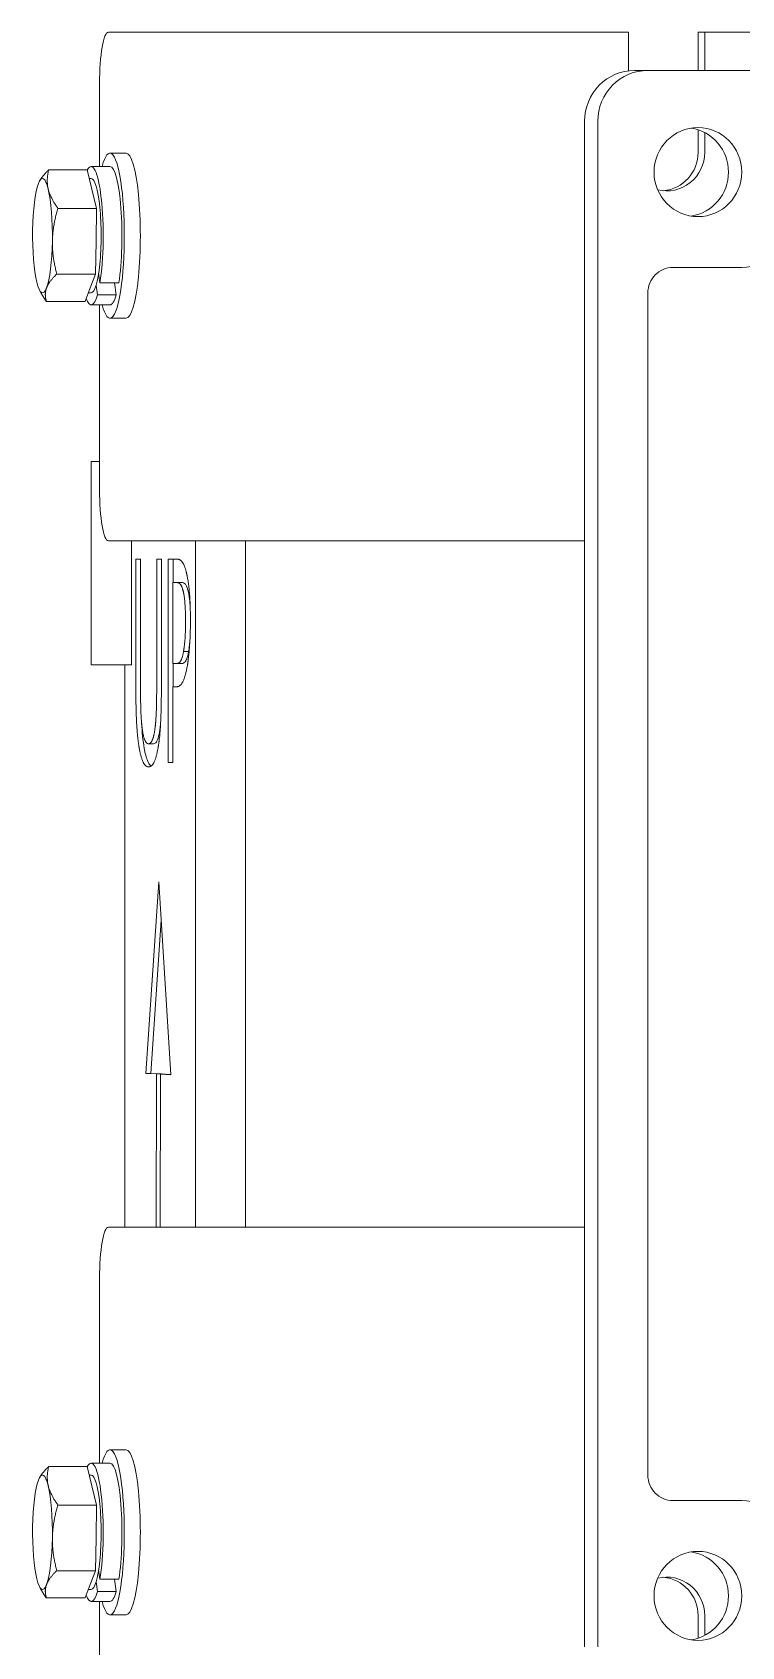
# Model space of a CAD drawing. Header units: inches. Extents: x 14 to 368, y 5 to 236.
# Drawn here: x 68.03 to 71.52, y 98.38 to 106.32 of the extents above; entities that cross this region are included whole.
import ezdxf

# ---------------------------------------------------------------- set-up
doc = ezdxf.new("R2010")
doc.units = ezdxf.units.IN
doc.header["$LTSCALE"] = 11
doc.header["$MEASUREMENT"] = 0
doc.layers.add('Visible (ANSI)', color=7, linetype='Continuous', lineweight=50)

msp = doc.modelspace()

# ---------------------------------------------------------------- linework, layer by layer
at = {"layer": 'Visible (ANSI)', "linetype": 'Continuous', "lineweight": 18}
for p, q in [((68.997391, 106.32051), (68.406665, 106.32051)), ((68.997391, 106.32051), (69.504215, 106.32051)), ((70.965035, 106.32051), (69.504215, 106.32051)), ((70.965035, 106.131221), (70.965035, 106.32051)), ((71.306703, 106.32051), (71.339262, 106.32051)), ((71.306703, 106.13301), (71.306703, 106.32051)), ((71.339262, 106.32051), (71.339262, 106.13301)), ((83.944801, 106.32051), (71.339262, 106.32051)), ((71.059554, 106.13301), (70.994436, 106.13301)), ((71.059554, 106.13301), (84.354459, 106.13301)), ((68.363253, 106.07051), (68.363253, 105.66051)), ((70.748234, 98.38301), (70.748234, 105.88301)), ((70.813353, 98.38301), (70.813353, 105.88301)), ((71.306703, 105.73051), (71.306703, 105.84122)), ((71.339262, 105.82749), (71.339262, 105.73051)), ((68.322132, 105.66051), (68.414704, 105.66051)), ((68.493489, 105.72651), (68.414704, 105.72651)), ((68.067918, 105.588085), (68.068892, 105.589884)), ((68.302998, 105.643438), (68.113026, 105.643438)), ((68.302998, 105.643438), (68.325907, 105.549018)), ((68.31317, 105.60151), (68.322132, 105.60151)), ((68.325907, 105.549018), (68.348816, 105.454598)), ((68.348816, 105.454598), (68.158844, 105.454598)), ((68.348816, 105.454598), (68.346071, 105.293134)), ((68.346071, 105.293134), (68.343327, 105.13167)), ((68.343327, 105.13167), (68.153355, 105.13167)), ((68.343327, 105.13167), (68.317673, 105.064627)), ((68.365436, 105.0894), (68.35888, 105.135639)), ((71.18269, 105.16426), (71.521183, 105.16426)), ((68.067918, 105.052936), (68.075208, 105.03947)), ((68.317673, 105.064627), (68.292019, 104.997583)), ((68.308062, 105.03951), (68.322132, 105.03951)), ((68.346236, 105.076189), (68.352792, 105.029949)), ((68.352792, 105.029949), (68.445364, 105.029949)), ((68.365436, 105.0894), (68.458008, 105.0894)), ((68.445364, 105.029949), (68.436935, 105.0894)), ((71.059589, 99.22676), (71.059589, 105.03926)), ((68.292019, 104.997583), (68.102048, 104.997583)), ((68.322132, 104.98051), (68.414704, 104.98051)), ((68.363253, 104.98051), (68.363253, 104.07051)), ((68.493489, 104.91451), (68.414704, 104.91451)), ((68.322721, 104.21051), (68.363253, 104.21051)), ((68.322721, 104.21051), (68.322721, 103.21051)), ((68.406665, 103.82051), (68.997391, 103.82051)), ((68.519944, 103.82051), (68.519944, 103.21051)), ((68.834681, 100.44551), (68.834681, 103.82051)), ((69.504215, 103.82051), (68.997391, 103.82051)), ((69.080883, 103.82051), (69.080883, 100.44551)), ((69.504215, 103.82051), (70.748234, 103.82051)), ((68.541754, 103.106094), (68.541754, 103.730081)), ((68.541754, 103.730081), (68.564832, 103.730081)), ((68.564832, 103.730081), (68.564832, 103.106094)), ((68.644339, 103.730081), (68.667417, 103.730081)), ((68.644339, 103.102852), (68.644339, 103.730081)), ((68.667417, 103.730081), (68.667417, 103.106094)), ((68.700486, 102.730081), (68.700486, 103.730081)), ((68.700486, 103.730081), (68.744109, 103.730081)), ((68.725106, 103.615008), (68.725106, 103.730081)), ((68.742702, 103.615008), (68.723564, 103.615008)), ((68.723564, 103.615008), (68.723564, 103.216305)), ((68.742702, 103.615008), (68.767322, 103.615008)), ((68.776334, 103.276272), (68.800954, 103.276272)), ((68.322721, 103.21051), (68.519944, 103.21051)), ((68.487385, 103.21051), (68.487385, 100.44551)), ((68.723564, 103.216305), (68.739325, 103.216305)), ((68.725106, 103.102852), (68.725106, 103.216305)), ((68.739325, 103.216305), (68.763945, 103.216305)), ((68.723564, 103.102852), (68.723564, 102.730081)), ((68.743124, 103.102852), (68.723564, 103.102852)), ((68.604515, 102.822463), (68.629135, 102.822463)), ((68.723564, 102.730081), (68.700486, 102.730081)), ((68.591431, 101.200998), (68.654744, 102.144158)), ((68.654744, 102.144158), (68.714687, 101.194062)), ((68.616051, 101.200998), (68.666673, 101.955092)), ((68.642868, 101.198899), (68.591431, 101.200998)), ((68.591431, 101.200998), (68.616051, 101.200998)), ((68.667489, 101.198899), (68.616051, 101.200998)), ((68.641263, 100.44551), (68.642868, 101.198899)), ((68.642868, 101.198899), (68.667489, 101.198899)), ((68.662542, 101.197574), (68.661166, 100.44551)), ((68.662542, 101.197574), (68.687162, 101.197574)), ((68.714687, 101.194062), (68.662542, 101.197574)), ((68.667486, 101.197574), (68.667489, 101.198899)), ((68.714582, 101.195727), (68.687162, 101.197574)), ((68.997391, 100.44551), (68.406665, 100.44551)), ((68.997391, 100.44551), (69.504215, 100.44551)), ((70.748234, 100.44551), (69.504215, 100.44551)), ((68.363253, 100.19551), (68.363253, 99.28551)), ((68.493489, 99.35151), (68.414704, 99.35151)), ((68.302998, 99.268438), (68.113026, 99.268438)), ((68.302998, 99.268438), (68.325907, 99.174018)), ((68.31317, 99.22651), (68.322132, 99.22651)), ((68.322132, 99.28551), (68.414704, 99.28551)), ((68.067918, 99.213085), (68.068892, 99.214884)), ((68.325907, 99.174018), (68.348816, 99.079598)), ((68.348816, 99.079598), (68.158844, 99.079598)), ((68.348816, 99.079598), (68.346071, 98.918134)), ((71.521183, 99.10176), (71.18269, 99.10176)), ((68.346071, 98.918134), (68.343327, 98.75667)), ((68.343327, 98.75667), (68.153355, 98.75667)), ((68.343327, 98.75667), (68.317673, 98.689627)), ((68.365436, 98.7144), (68.35888, 98.760639)), ((68.067918, 98.677936), (68.075208, 98.66447)), ((68.317673, 98.689627), (68.292019, 98.622583)), ((68.308062, 98.66451), (68.322132, 98.66451)), ((68.346236, 98.701189), (68.352792, 98.654949)), ((68.365436, 98.7144), (68.458008, 98.7144)), ((68.445364, 98.654949), (68.436935, 98.7144)), ((68.292019, 98.622583), (68.102048, 98.622583)), ((68.322132, 98.60551), (68.414704, 98.60551)), ((68.352792, 98.654949), (68.445364, 98.654949)), ((68.363253, 98.60551), (68.363253, 98.19551)), ((68.493489, 98.53951), (68.414704, 98.53951)), ((71.306703, 98.4248), (71.306703, 98.53551)), ((71.339262, 98.53551), (71.339262, 98.43853))]:
    msp.add_line(p, q, dxfattribs=at)
for centre, major_axis, ratio, start_param, end_param in [((68.406665, 106.07051), (0, 0.25), 0.17364818, 0, 1.57079633), ((70.994436, 105.88301), (0, 0.25), 0.98480775, 0, 1.57079633), ((71.059554, 105.88301), (0, 0.25), 0.98480775, 0, 1.57079633), ((71.240638, 105.63301), (0, -0.21875), 0.98480775, 0.1517188, 2.98987385), ((68.414704, 105.32051), (0, 0.406), 0.17364818, 2.56337561, 6.86140235), ((71.152148, 105.73051), (0, -0.19), 0.98480775, 6.04596858, 7.85398163), ((71.119589, 105.73051), (0, -0.19), 0.98480775, 0.08711358, 1.57079633), ((68.322132, 105.32051), (0, 0.34), 0.17364818, 3.96498499, 6.60947936), ((68.414704, 105.32051), (0, 0.34), 0.17364818, 3.96498499, 6.28318531), ((68.493489, 105.32051), (0, 0.406), 0.17364818, 3.14159265, 6.28318531), ((68.08282, 105.32051), (0, -0.281), 0.17364818, 3.56761236, 4.61480991), ((68.08282, 105.32051), (0, 0.281), 0.17364818, 5.66200746, 6.70920501), ((68.322132, 105.32051), (0, 0.281), 0.17364818, 3.14159265, 6.28318531), ((68.08282, 105.32051), (0, 0.281), 0.17364818, 4.61480991, 5.66200746), ((71.521183, 105.41426), (0, -0.25), 0.98480775, 0, 1.57079633), ((68.08282, 105.32051), (0, -0.281), 0.17364818, 4.61480991, 5.66200746), ((68.08282, 105.32051), (0, 0.281), 0.17364818, 3.56761236, 4.61480991), ((71.18269, 105.03926), (0, 0.125), 0.98480775, 0, 1.57079633), ((68.08282, 105.32051), (0, -0.281), 0.17364818, 5.66200746, 6.70920501), ((68.322132, 105.32051), (0, -0.34), 0.17364818, 5.85142188, 6.82921889), ((68.414704, 105.32051), (0, -0.34), 0.17364818, 0, 0.54603358), ((68.406665, 104.07051), (0, -0.25), 0.17364818, 4.71238898, 6.28318531), ((74.412307, 101.132975), (0, 2.8125), 0.98480775, 0, 2.66565596), ((74.444866, 101.132975), (0, 2.8125), 0.98480775, 3.61752935, 8.94884126), ((68.406665, 100.19551), (0, 0.25), 0.17364818, 0, 1.57079633), ((68.414704, 98.94551), (0, 0.406), 0.17364818, 2.56337561, 6.86140235), ((68.322132, 98.94551), (0, 0.34), 0.17364818, 3.96498499, 6.60947936), ((68.493489, 98.94551), (0, 0.406), 0.17364818, 3.14159265, 6.28318531), ((68.08282, 98.94551), (0, 0.281), 0.17364818, 5.66200746, 6.70920501), ((68.322132, 98.94551), (0, 0.281), 0.17364818, 3.14159265, 6.28318531), ((68.414704, 98.94551), (0, 0.34), 0.17364818, 3.96498499, 6.28318531), ((71.18269, 99.22676), (0, -0.125), 0.98480775, 4.71238898, 6.28318531), ((68.08282, 98.94551), (0, -0.281), 0.17364818, 3.56761236, 4.61480991), ((68.08282, 98.94551), (0, 0.281), 0.17364818, 4.61480991, 5.66200746), ((71.521183, 98.85176), (0, 0.25), 0.98480775, 4.71238898, 6.28318531), ((68.08282, 98.94551), (0, -0.281), 0.17364818, 4.61480991, 5.66200746), ((68.08282, 98.94551), (0, 0.281), 0.17364818, 3.56761236, 4.61480991), ((71.240638, 98.63301), (0, -0.21875), 0.98480775, 0.1517188, 2.98987385), ((68.08282, 98.94551), (0, -0.281), 0.17364818, 5.66200746, 6.70920501), ((71.152148, 98.53551), (0, 0.19), 0.98480775, 4.71238898, 6.52040204), ((71.119589, 98.53551), (0, 0.19), 0.98480775, 4.71238898, 6.19607172), ((68.322132, 98.94551), (0, -0.34), 0.17364818, 5.85142188, 6.82921889), ((68.414704, 98.94551), (0, -0.34), 0.17364818, 0, 0.54603358)]:
    msp.add_ellipse(centre, major_axis=major_axis, ratio=ratio, start_param=start_param, end_param=end_param, dxfattribs=at)
for centre in [(71.305756, 105.63301), (71.305756, 98.63301)]:
    msp.add_ellipse(centre, major_axis=(0, 0.21875), ratio=0.98480775, dxfattribs=at)
for points, weights in [([(68.068892, 105.589884), (68.082397, 105.614828), (68.113026, 105.643438)], [1.01258507587, 1.02999152095, 1]), ([(68.113026, 105.643438), (68.100586, 105.592838), (68.111219, 105.549018)], [1, 1.0379548493, 1]), ([(68.111219, 105.549018), (68.121851, 105.505197), (68.158844, 105.454598)], [1, 1.0379548493, 1]), ([(68.158844, 105.454598), (68.132657, 105.36807), (68.131383, 105.293134)], [1, 1.0379548493, 1]), ([(68.131383, 105.293134), (68.130109, 105.218198), (68.153355, 105.13167)], [1, 1.0379548493, 1]), ([(68.153355, 105.13167), (68.114891, 105.095742), (68.102985, 105.064627)], [1, 1.0379548493, 1]), ([(68.102048, 104.997583), (68.086011, 105.019518), (68.075208, 105.03947)], [1, 1.01610713639, 1.01854330069]), ([(68.102985, 105.064627), (68.091079, 105.033512), (68.102048, 104.997583)], [1, 1.0379548493, 1]), ([(68.068892, 99.214884), (68.082397, 99.239828), (68.113026, 99.268438)], [1.01258507587, 1.02999152095, 1]), ([(68.113026, 99.268438), (68.100586, 99.217838), (68.111219, 99.174018)], [1, 1.0379548493, 1]), ([(68.111219, 99.174018), (68.121851, 99.130197), (68.158844, 99.079598)], [1, 1.0379548493, 1]), ([(68.158844, 99.079598), (68.132657, 98.99307), (68.131383, 98.918134)], [1, 1.0379548493, 1]), ([(68.131383, 98.918134), (68.130109, 98.843198), (68.153355, 98.75667)], [1, 1.0379548493, 1]), ([(68.153355, 98.75667), (68.114891, 98.720742), (68.102985, 98.689627)], [1, 1.0379548493, 1]), ([(68.102048, 98.622583), (68.086011, 98.644518), (68.075208, 98.66447)], [1, 1.01610713639, 1.01854330069]), ([(68.102985, 98.689627), (68.091079, 98.658512), (68.102048, 98.622583)], [1, 1.0379548493, 1])]:
    msp.add_rational_spline(points, weights, degree=2, dxfattribs=at)
for points, degree in [([(68.744109, 103.730081), (68.759588, 103.730081), (68.781259, 103.700907), (68.789562, 103.667682)], 2), ([(68.789562, 103.667682), (68.799271, 103.629595), (68.810248, 103.512091), (68.810248, 103.428622)], 2), ([(68.77366, 103.57692), (68.768172, 103.59799), (68.753537, 103.615008), (68.742702, 103.615008)], 2), ([(68.786184, 103.42457), (68.786184, 103.476434), (68.779993, 103.552609), (68.77366, 103.57692)], 2), ([(68.810248, 103.428622), (68.810248, 103.363792), (68.802227, 103.247099), (68.79505, 103.20658)], 2), ([(68.776334, 103.276272), (68.781541, 103.306256), (68.786184, 103.376758), (68.786184, 103.42457)], 2), ([(68.739325, 103.216305), (68.753397, 103.216305), (68.770705, 103.242236), (68.776334, 103.276272)], 2), ([(68.79505, 103.20658), (68.786044, 103.155527), (68.761699, 103.102852), (68.743124, 103.102852)], 2), ([(68.558359, 102.801394), (68.549212, 102.853258), (68.541754, 102.999125), (68.541754, 103.106094)], 2), ([(68.564832, 103.106094), (68.564832, 103.036402), (68.567928, 102.942399), (68.57229, 102.904311)], 2), ([(68.636881, 102.904311), (68.641243, 102.942399), (68.644339, 103.035591), (68.644339, 103.102852)], 2), ([(68.667417, 103.106094), (68.667417, 103.001556), (68.6601, 102.852447), (68.650812, 102.801394)], 2), ([(68.57229, 102.904311), (68.576934, 102.863792), (68.592976, 102.822463), (68.604515, 102.822463)], 2), ([(68.604515, 102.822463), (68.615351, 102.822463), (68.632237, 102.863792), (68.636881, 102.904311)], 2), ([(68.661501, 102.904311), (68.66232, 102.911465), (68.663061, 102.918806), (68.663725, 102.926328)], 3), ([(68.604515, 102.709011), (68.589177, 102.709011), (68.56638, 102.755202), (68.558359, 102.801394)], 2), ([(68.650812, 102.801394), (68.64251, 102.754392), (68.620557, 102.709011), (68.604515, 102.709011)], 2)]:
    msp.add_open_spline(points, degree=degree, dxfattribs=at)
for points, knots in [([(68.798281, 103.57692), (68.793321, 103.595963), (68.788313, 103.603199), (68.779742, 103.613166), (68.773144, 103.615008), (68.767322, 103.615008)], [-0.38189383, -0.38189383, -0.38189383, -0.38189383, -0.255461127, -0.255461127, 0, 0, 0, 0]), ([(68.809548, 103.485055), (68.808511, 103.507724), (68.807009, 103.523643), (68.803803, 103.551357), (68.801264, 103.565467), (68.798281, 103.57692)], [-0.253749314, -0.253749314, -0.253749314, -0.253749314, -0.157342525, -0.157342525, 0, 0, 0, 0]), ([(68.763945, 103.216305), (68.76925, 103.216305), (68.774958, 103.217686), (68.786193, 103.2269), (68.789683, 103.233992), (68.795385, 103.248736), (68.798387, 103.260749), (68.800954, 103.276272)], [-0.372028077, -0.372028077, -0.372028077, -0.372028077, -0.274279003, -0.274279003, -0.163348537, -0.163348537, 0, 0, 0, 0]), ([(68.800954, 103.276272), (68.80262, 103.285866), (68.804136, 103.296273), (68.80649, 103.316675), (68.807292, 103.325361), (68.807918, 103.333558)], [-0.377899074, -0.377899074, -0.377899074, -0.377899074, -0.298395577, -0.298395577, -0.234352945, -0.234352945, -0.234352945, -0.234352945]), ([(68.582979, 102.801394), (68.579958, 102.818523), (68.577353, 102.837536), (68.57301, 102.879625), (68.571346, 102.902067), (68.570134, 102.925592)], [-1.83487294, -1.83487294, -1.83487294, -1.83487294, -1.2832116, -1.2832116, -0.72863219, -0.72863219, -0.72863219, -0.72863219]), ([(68.629135, 102.822463), (68.633742, 102.822463), (68.638359, 102.825265), (68.645564, 102.836308), (68.649792, 102.844188), (68.656935, 102.872002), (68.659479, 102.886671), (68.661501, 102.904311)], [-0.729908788, -0.729908788, -0.729908788, -0.729908788, -0.378375556, -0.378375556, -0.16104957, -0.16104957, 0, 0, 0, 0]), ([(68.617072, 102.712997), (68.61562, 102.714013), (68.614175, 102.715243), (68.608003, 102.721541), (68.603394, 102.728919), (68.592955, 102.754508), (68.587594, 102.77482), (68.582979, 102.801394)], [-0.561864723, -0.561864723, -0.561864723, -0.561864723, -0.497865325, -0.497865325, -0.286365354, -0.286365354, 0, 0, 0, 0])]:
    msp.add_open_spline(points, degree=3, knots=knots, dxfattribs=at)

doc.saveas('drawing.dxf')
